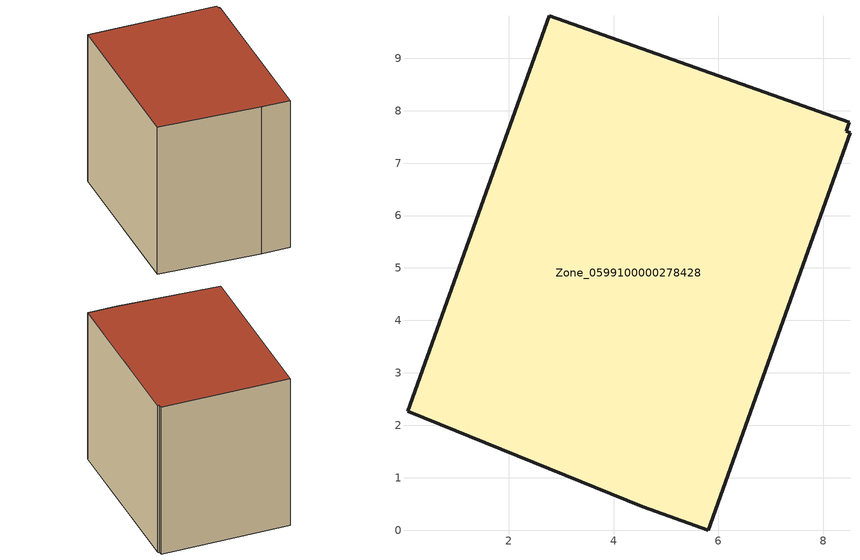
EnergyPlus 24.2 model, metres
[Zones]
Zone_0599100000278428
 floor ground (C_G): 4.55,0.45 0.07,2.26 2.77,9.81 8.49,7.78 8.44,7.61 8.51,7.58 5.81,0 z0.49
 wall outside (C_F): 5.81,0 8.51,7.58 8.44,7.61 8.49,7.78 2.77,9.81 0.07,2.26 4.55,0.45 5.81,0 z0.49:8.1
 roof outside (C_R): 4.55,0.45 5.81,0 8.51,7.58 8.44,7.61 8.49,7.78 2.77,9.81 0.07,2.26 z8.1
[BUILDING]
Pand.0599100000278428: North Axis=0; Terrain=City; Loads Convergence Tolerance Value=0.04; Temperature Convergence Tolerance Value=0.4; Solar Distribution=FullExterior; Maximum Number of Warmup Days=25; Minimum Number of Warmup Days=1
[Site:Location]
Rotterdam.The.Hague.AP_ZH_NLD Design_Conditions: Latitude=51.96; Longitude=4.45; Time Zone=1; Elevation=-4.5
[SITE:GROUNDTEMPERATURE:BUILDINGSURFACE]
18, 18, 18, 18, 18, 18, 18, 18, 18, 18, 18, 18
[MATERIAL] Thermal Absorptance=0.9; Solar Absorptance=0.7; Visible Absorptance=0.7
Name | Roughness | Thickness | Conductivity | Density | Specific Heat
G.TI.1965-1974 | MediumSmooth | 0.15 | 0.882353 | 540 | 1210
F.TI.1965-1974 | Rough | 0.3 | 0.697674 | 1920 | 840
R.TI.1965-1974 | MediumRough | 0.2 | 0.232558 | 1500 | 1000
[CONSTRUCTION]
C_G: G.TI.1965-1974
C_F: F.TI.1965-1974
C_R: R.TI.1965-1974
[ZONE]
Zone_0599100000278428: Type=1; Multiplier=1; Ceiling Height=Autocalculate; Volume=Autocalculate; Floor Area=autocalculate; Part of Total Floor Area=Yes
[ZONEINFILTRATION:DESIGNFLOWRATE]
Infil_Zone_0599100000278428: Zone or ZoneList or Space or SpaceList=Zone_0599100000278428; Schedule=AlwaysOn; Design Flow Rate Calculation Method=Flow/Area; Flow Rate per Floor Area=0.003; Constant Term Coefficient=1; Temperature Term Coefficient=0; Velocity Term Coefficient=0; Velocity Squared Term Coefficient=0
[HVACTEMPLATE:ZONE:IDEALLOADSAIRSYSTEM]
Zone_0599100000278428: Maximum Heating Supply Air Temperature=50; Minimum Cooling Supply Air Temperature=13; Maximum Heating Supply Air Humidity Ratio=0.0156; Minimum Cooling Supply Air Humidity Ratio=0.0077; Heating Limit=NoLimit; Cooling Limit=NoLimit; Dehumidification Control Type=ConstantSensibleHeatRatio; Cooling Sensible Heat Ratio=0.7; Dehumidification Setpoint=60; Humidification Control Type=None; Humidification Setpoint=30; Outdoor Air Method=None; Outdoor Air Flow Rate per Person=0.00944; Outdoor Air Flow Rate per Zone Floor Area=0; Outdoor Air Flow Rate per Zone=0; Demand Controlled Ventilation Type=None; Outdoor Air Economizer Type=NoEconomizer; Heat Recovery Type=None; Sensible Heat Recovery Effectiveness=0.7; Latent Heat Recovery Effectiveness=0.65
[ZONECONTROL:THERMOSTAT]
ThermostatControl_Zone_0599100000278428: Zone or ZoneList=Zone_0599100000278428; Control Type Schedule=DualSetpointControlType; Control 1=Thermostat_Zone_0599100000278428; Temperature Difference Between Cutout And Setpoint=0
[THERMOSTATSETPOINT:DUALSETPOINT]
Thermostat_Zone_0599100000278428: Heating Setpoint Temperature Schedule=HeatingSetpoint_Zone_0599100000278428; Cooling Setpoint Temperature Schedule=CoolingSetpoint_Zone_0599100000278428
[SCHEDULE:COMPACT]
HeatingSetpoint_Zone_0599100000278428: Through: 12/31, For: AllDays, Until: 24:00, 21
CoolingSetpoint_Zone_0599100000278428: Through: 12/31, For: AllDays, Until: 24:00, 24
DualSetpointControlType: Through: 12/31, For: AllDays, Until: 24:00, 4
AlwaysOn: Through: 12/31, For: AllDays, Until: 24:00, 1
